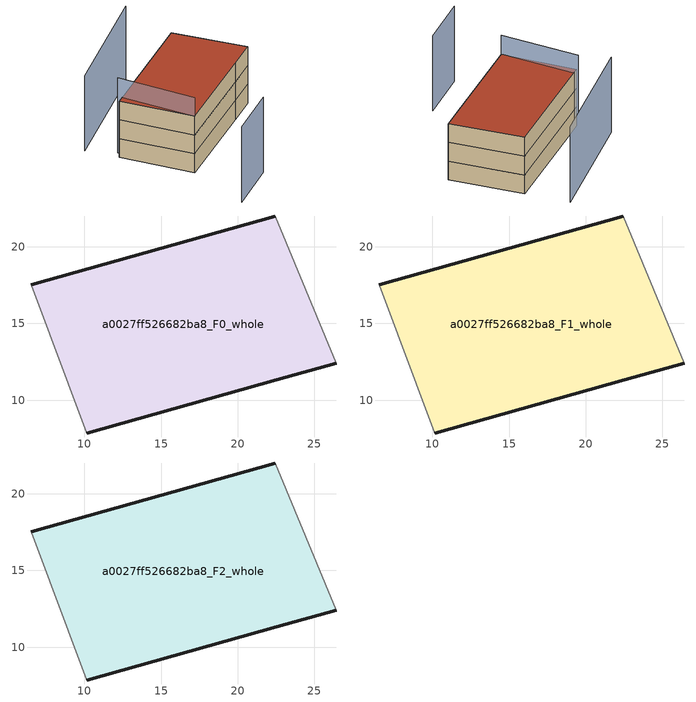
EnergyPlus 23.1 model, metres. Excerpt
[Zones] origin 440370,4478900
a0027ff526682ba8_F0_whole
 floor ground (EU_floor_Construction): 22.44,22.01 26.43,12.41 22.55,11.33 10.17,7.86 6.53,17.53 z0
 wall outside (EU_wall_Construction): 10.17,7.86 22.55,11.33 26.43,12.41 / 22.44,22.01 6.53,17.53 z0:3
 wall adiabatic (EU_wall_Construction): 6.53,17.53 10.17,7.86 / 26.43,12.41 22.44,22.01 z0:3
a0027ff526682ba8_F1_whole
 floor to a0027ff526682ba8_F0_whole (EU_floor_Construction): 22.44,22.01 26.43,12.41 22.55,11.33 10.17,7.86 6.53,17.53 z3
 wall outside (EU_wall_Construction): 10.17,7.86 22.55,11.33 26.43,12.41 / 22.44,22.01 6.53,17.53 z3:6
 wall adiabatic (EU_wall_Construction): 6.53,17.53 10.17,7.86 / 26.43,12.41 22.44,22.01 z3:6
a0027ff526682ba8_F2_whole
 floor to a0027ff526682ba8_F1_whole (EU_floor_Construction): 22.44,22.01 26.43,12.41 22.55,11.33 10.17,7.86 6.53,17.53 z6
 wall outside (EU_wall_Construction): 10.17,7.86 22.55,11.33 26.43,12.41 / 22.44,22.01 6.53,17.53 z6:9
 wall adiabatic (EU_wall_Construction): 6.53,17.53 10.17,7.86 / 26.43,12.41 22.44,22.01 z6:9
 roof outside (EU_roof_Construction): 26.43,12.41 22.44,22.01 6.53,17.53 10.17,7.86 22.55,11.33 z9
shading: 7.22,18.35 10.18,7.83 / 20.09,27.68 4.82,21.95 / 9.06,-0.98 15.92,1.04 z0:12
[Building]
EU S2 Campaign: North Axis=0; Terrain=City; Solar Distribution=FullExterior
[Site:Location]
Madrid: Latitude=40.5; Longitude=-3.5; Time Zone=1; Elevation=609
[SizingPeriod:WeatherFileDays]
AnnualSizingPeriod: Begin Month=1; Begin Day of Month=1; End Month=12; End Day of Month=31; Day of Week for Start Day=Monday; Use Weather File Daylight Saving Period=No; Use Weather File Rain and Snow Indicators=No
[MATERIAL]
EU_InternalMass_Material: Roughness=MediumRough; Thickness=0.1; Conductivity=1; Density=1800; Specific Heat=900; Thermal Absorptance=0.9; Solar Absorptance=0.7; Visible Absorptance=0.7
[MATERIAL:NOMASS] Roughness=MediumRough; Thermal Absorptance=0.9; Solar Absorptance=0.7; Visible Absorptance=0.7
Name | Thermal Resistance
EU_wall_NoMass | 0.609216
EU_roof_NoMass | 0.513268
EU_floor_NoMass | 0.568163
[CONSTRUCTION]
EU_wall_Construction: EU_wall_NoMass
EU_roof_Construction: EU_roof_NoMass
EU_floor_Construction: EU_floor_NoMass
EU_InternalMass_Construction: EU_InternalMass_Material
[ZONE] Type=1; Multiplier=1; Ceiling Height=autocalculate; Volume=516.244; Floor Area=autocalculate; Part of Total Floor Area=Yes
a0027ff526682ba8_F0_whole; a0027ff526682ba8_F1_whole; a0027ff526682ba8_F2_whole
[INTERNALMASS] Construction=EU_InternalMass_Construction; Surface Area=172.081
Name | Zone or ZoneList
a0027ff526682ba8_F0_whole_EU_InternalMass | a0027ff526682ba8_F0_whole
a0027ff526682ba8_F1_whole_EU_InternalMass | a0027ff526682ba8_F1_whole
a0027ff526682ba8_F2_whole_EU_InternalMass | a0027ff526682ba8_F2_whole
[OTHEREQUIPMENT] Fuel Type=Electricity; Design Level Calculation Method=Watts/Area; Power per Zone Floor Area=1; Fraction Latent=0; Fraction Radiant=0; Fraction Lost=0; Carbon Dioxide Generation Rate=0; EndUse Subcategory=EU_Step8_InternalGains
Name | Zone or ZoneList or Space or SpaceList | Schedule
EU_Step8_InternalGain_a0027ff526682ba8_F0_whole_f000 | a0027ff526682ba8_F0_whole | EU_Step8_GainSchedule_a0027ff526682ba8_F0_whole_f000
EU_Step8_InternalGain_a0027ff526682ba8_F1_whole_f000 | a0027ff526682ba8_F1_whole | EU_Step8_GainSchedule_a0027ff526682ba8_F1_whole_f000
EU_Step8_InternalGain_a0027ff526682ba8_F2_whole_f000 | a0027ff526682ba8_F2_whole | EU_Step8_GainSchedule_a0027ff526682ba8_F2_whole_f000
[ZONEVENTILATION:DESIGNFLOWRATE] Schedule=EU_AlwaysOn; Design Flow Rate Calculation Method=AirChanges/Hour; Air Changes per Hour=0.752966; Ventilation Type=Natural; Fan Pressure Rise=0; Fan Total Efficiency=1; Constant Term Coefficient=1; Temperature Term Coefficient=0; Velocity Term Coefficient=0; Velocity Squared Term Coefficient=0; Minimum Indoor Temperature=-100; Maximum Indoor Temperature=100; Delta Temperature=-100; Minimum Outdoor Temperature=-100; Maximum Outdoor Temperature=100; Maximum Wind Speed=40
Name | Zone or ZoneList or Space or SpaceList
EU_ConstantAir_a0027ff526682ba8_F0_whole | a0027ff526682ba8_F0_whole
EU_ConstantAir_a0027ff526682ba8_F1_whole | a0027ff526682ba8_F1_whole
EU_ConstantAir_a0027ff526682ba8_F2_whole | a0027ff526682ba8_F2_whole
[HVACTEMPLATE:THERMOSTAT] Constant Heating Setpoint=20; Constant Cooling Setpoint=50
EU_HeatOnly_a0027ff526682ba8_F0_whole; EU_HeatOnly_a0027ff526682ba8_F1_whole; EU_HeatOnly_a0027ff526682ba8_F2_whole
[HVACTEMPLATE:ZONE:IDEALLOADSAIRSYSTEM] System Availability Schedule=EU_AlwaysOn; Maximum Heating Supply Air Temperature=50; Minimum Cooling Supply Air Temperature=13; Maximum Heating Supply Air Humidity Ratio=0.0156; Minimum Cooling Supply Air Humidity Ratio=0.0077; Heating Limit=NoLimit; Cooling Limit=NoLimit; Heating Availability Schedule=EU_AlwaysOn; Cooling Availability Schedule=EU_CoolingOff; Dehumidification Control Type=ConstantSensibleHeatRatio; Cooling Sensible Heat Ratio=0.7; Dehumidification Setpoint=60; Humidification Control Type=None; Humidification Setpoint=30; Outdoor Air Method=None; Outdoor Air Flow Rate per Person=0.00944; Outdoor Air Flow Rate per Zone Floor Area=0; Outdoor Air Flow Rate per Zone=0; Demand Controlled Ventilation Type=None; Outdoor Air Economizer Type=NoEconomizer; Heat Recovery Type=None; Sensible Heat Recovery Effectiveness=0.7; Latent Heat Recovery Effectiveness=0.65
Name | Template Thermostat
a0027ff526682ba8_F0_whole | EU_HeatOnly_a0027ff526682ba8_F0_whole
a0027ff526682ba8_F1_whole | EU_HeatOnly_a0027ff526682ba8_F1_whole
a0027ff526682ba8_F2_whole | EU_HeatOnly_a0027ff526682ba8_F2_whole
[SIZING:ZONE] Zone Cooling Design Supply Air Temperature Input Method=SupplyAirTemperature; Zone Cooling Design Supply Air Temperature=13; Zone Heating Design Supply Air Temperature Input Method=SupplyAirTemperature; Zone Heating Design Supply Air Temperature=50; Zone Cooling Design Supply Air Humidity Ratio=0.008; Zone Heating Design Supply Air Humidity Ratio=0.008; Cooling Design Air Flow Method=DesignDay; Cooling Design Air Flow Rate=0; Cooling Minimum Air Flow per Zone Floor Area=0.000762; Cooling Minimum Air Flow=0; Cooling Minimum Air Flow Fraction=0.2; Heating Design Air Flow Method=DesignDay; Heating Design Air Flow Rate=0; Heating Maximum Air Flow per Zone Floor Area=0.002032; Heating Maximum Air Flow=0.141576; Heating Maximum Air Flow Fraction=0.3; Account for Dedicated Outdoor Air System=No; Dedicated Outdoor Air System Control Strategy=NeutralSupplyAir; Dedicated Outdoor Air Low Setpoint Temperature for Design=autosize; Dedicated Outdoor Air High Setpoint Temperature for Design=autosize; Zone Load Sizing Method=Sensible Load Only No Latent Load; Zone Latent Cooling Design Supply Air Humidity Ratio Input Method=HumidityRatioDifference; Zone Cooling Design Supply Air Humidity Ratio Difference=0.005; Zone Latent Heating Design Supply Air Humidity Ratio Input Method=HumidityRatioDifference; Zone Humidification Design Supply Air Humidity Ratio Difference=0.005
a0027ff526682ba8_F0_whole; a0027ff526682ba8_F1_whole; a0027ff526682ba8_F2_whole
[SCHEDULE:CONSTANT]
Name | Hourly Value
EU_AlwaysOn | 1
EU_CoolingOff | 0
[SCHEDULE:FILE] Column Number=1; Rows to Skip at Top=0; Number of Hours of Data=8760; Column Separator=Comma; Interpolate to Timestep=No; Minutes per Item=60; Adjust Schedule for Daylight Savings=Yes
Name | File
EU_Step8_GainSchedule_a0027ff526682ba8_F0_whole_f000 | ../../schedules/a0027ff526682ba8/a0027ff526682ba8_F0_whole_f000_gain.csv
EU_Step8_GainSchedule_a0027ff526682ba8_F1_whole_f000 | ../../schedules/a0027ff526682ba8/a0027ff526682ba8_F1_whole_f000_gain.csv
EU_Step8_GainSchedule_a0027ff526682ba8_F2_whole_f000 | ../../schedules/a0027ff526682ba8/a0027ff526682ba8_F2_whole_f000_gain.csv
